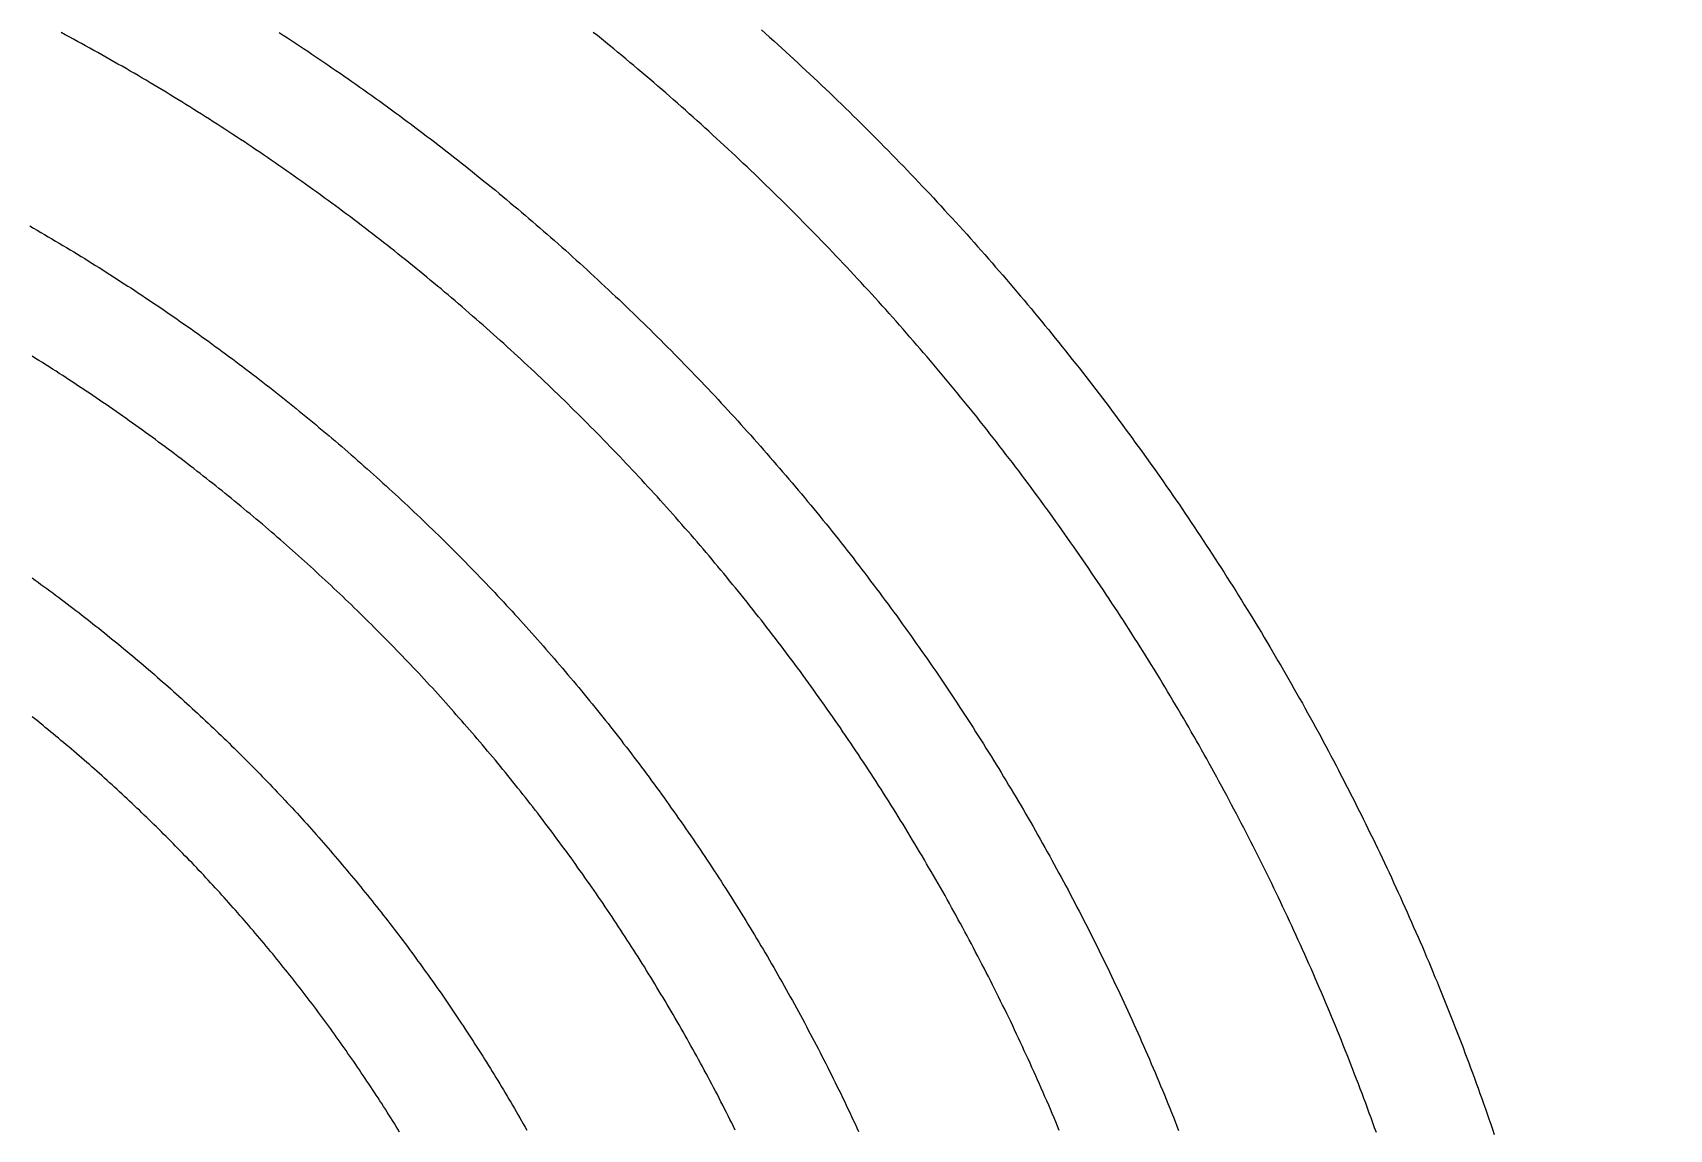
# Model space of a CAD drawing. Header units: inches. Extents: x -43479 to 56521, y -44741 to 59530.
# Drawn here: x -8666 to -6892, y 40124 to 41313 of the extents above; entities that cross this region are included whole.
import ezdxf

# ---------------------------------------------------------------- set-up
doc = ezdxf.new("R2010")
doc.units = ezdxf.units.IN
doc.header["$MEASUREMENT"] = 0

# ---------------------------------------------------------------- blocks, each defined once
blk = doc.blocks.new('kanishk_spiralEditV1')
for points in [[(900.2, -716.1), (895.8, -712.2), (891.4, -708.2), (886.9, -704.3), (882.5, -700.3), (878.2, -696.3), (873.8, -692.3), (869.4, -688.3), (865, -684.3), (860.7, -680.2), (856.3, -676.2), (852, -672.2), (847.6, -668.1), (843.3, -664), (839, -660), (834.7, -655.9), (830.4, -651.8), (826.1, -647.7), (821.8, -643.6), (817.6, -639.5), (813.3, -635.4), (809, -631.2), (804.8, -627.1), (800.6, -622.9), (796.3, -618.8), (792.1, -614.6), (787.9, -610.4), (783.7, -606.2), (779.5, -602), (775.3, -597.8), (771.1, -593.6), (767, -589.4), (762.8, -585.2), (758.7, -580.9), (754.5, -576.7), (750.4, -572.4), (746.3, -568.2), (742.2, -563.9), (738.1, -559.6), (734, -555.3), (729.9, -551), (725.8, -546.7), (721.8, -542.4), (717.7, -538.1), (713.7, -533.8), (709.6, -529.4), (705.6, -525.1), (701.6, -520.7), (697.6, -516.4), (693.6, -512), (689.6, -507.6), (685.6, -503.2), (681.6, -498.8), (677.6, -494.4), (673.7, -490), (669.7, -485.6), (665.8, -481.2), (661.9, -476.8), (658, -472.3), (654.1, -467.9), (650.2, -463.4), (646.3, -458.9), (642.4, -454.5), (638.5, -450), (634.7, -445.5), (630.8, -441), (627, -436.5), (623.2, -432), (619.3, -427.4), (615.5, -422.9), (611.7, -418.4), (607.9, -413.8), (604.1, -409.3), (600.4, -404.7), (596.6, -400.1), (592.9, -395.5), (589.1, -391), (585.4, -386.4), (581.7, -381.8), (577.9, -377.2), (574.2, -372.5), (570.5, -367.9), (566.9, -363.3), (563.2, -358.7), (559.5, -354), (555.9, -349.4), (552.2, -344.7), (548.6, -340), (545, -335.3), (541.3, -330.7), (537.7, -326), (534.1, -321.3), (530.6, -316.6), (527, -311.9), (523.4, -307.1), (519.9, -302.4), (516.3, -297.7), (512.8, -292.9), (509.3, -288.2), (505.7, -283.4), (502.2, -278.7), (498.7, -273.9), (495.3, -269.1), (491.8, -264.3), (488.3, -259.5), (484.9, -254.7), (481.4, -249.9), (478, -245.1), (474.6, -240.3), (471.1, -235.5), (467.7, -230.6), (464.4, -225.8), (461, -221), (457.6, -216.1), (454.2, -211.2), (450.9, -206.4), (447.5, -201.5), (444.2, -196.6), (440.9, -191.7), (437.6, -186.8), (434.3, -181.9), (431, -177), (427.7, -172.1), (424.4, -167.2), (421.2, -162.3), (417.9, -157.3), (414.7, -152.4), (411.5, -147.4), (408.3, -142.5), (405.1, -137.5), (401.9, -132.5), (398.7, -127.6), (395.5, -122.6), (392.3, -117.6), (389.2, -112.6), (386, -107.6), (382.9, -102.6), (379.8, -97.6), (376.7, -92.6), (373.6, -87.5), (370.5, -82.5), (367.4, -77.5), (364.3, -72.4), (361.3, -67.4), (358.2, -62.3), (355.2, -57.2), (352.2, -52.2), (349.2, -47.1), (346.2, -42), (343.2, -36.9), (340.2, -31.8), (337.2, -26.7), (334.3, -21.6), (331.3, -16.5), (328.4, -11.4), (325.4, -6.3), (322.5, -1.1), (319.6, 4), (316.7, 9.1), (313.8, 14.3), (311, 19.4), (308.1, 24.6), (305.2, 29.8), (302.4, 34.9), (299.6, 40.1), (296.8, 45.3), (293.9, 50.5), (291.1, 55.7), (288.4, 60.9), (285.6, 66.1), (282.8, 71.3), (280.1, 76.5), (277.3, 81.7), (274.6, 86.9), (271.9, 92.2), (269.2, 97.4), (266.5, 102.7), (263.8, 107.9), (261.1, 113.2), (258.4, 118.4), (255.8, 123.7), (253.2, 129), (250.5, 134.2), (247.9, 139.5), (245.3, 144.8), (242.7, 150.1), (240.1, 155.4), (237.5, 160.7), (235, 166), (232.4, 171.3), (229.9, 176.6), (227.3, 182), (224.8, 187.3), (222.3, 192.6), (219.8, 198), (217.3, 203.3), (214.9, 208.6), (212.4, 214), (210, 219.4), (207.5, 224.7), (205.1, 230.1), (202.7, 235.5), (200.3, 240.8), (197.9, 246.2), (195.5, 251.6), (193.1, 257), (190.7, 262.4), (188.4, 267.8), (186.1, 273.2), (183.7, 278.6), (181.4, 284), (179.1, 289.5), (176.8, 294.9), (174.5, 300.3), (172.3, 305.7), (170, 311.2), (167.8, 316.6), (165.5, 322.1), (163.3, 327.5), (161.1, 333), (158.9, 338.4), (156.7, 343.9), (154.5, 349.4), (152.4, 354.8), (150.2, 360.3), (148.1, 365.8), (146, 371.3), (143.8, 376.8), (141.7, 382.3), (139.6, 387.8), (137.5, 393.3), (135.5, 398.8), (133.4, 404.3), (131.4, 409.8), (129.3, 415.3), (127.3, 420.9), (125.3, 426.4), (123.3, 431.9), (121.3, 437.5), (119.3, 443), (117.3, 448.5), (115.4, 454.1), (113.4, 459.6), (111.5, 465.2), (109.6, 470.8), (107.7, 476.3), (105.8, 481.9)], [(1423, -713.1), (1418.6, -710.3), (1414.1, -707.4), (1409.7, -704.5), (1405.3, -701.6), (1400.9, -698.7), (1396.5, -695.8), (1392.1, -692.9), (1387.7, -689.9), (1383.3, -687), (1378.9, -684), (1374.5, -681.1), (1370.2, -678.1), (1365.8, -675.1), (1361.5, -672.1), (1357.1, -669.1), (1352.8, -666.1), (1348.4, -663.1), (1344.1, -660.1), (1339.8, -657.1), (1335.5, -654), (1331.2, -651), (1326.9, -647.9), (1322.6, -644.9), (1318.3, -641.8), (1314, -638.7), (1309.7, -635.6), (1305.5, -632.5), (1301.2, -629.4), (1296.9, -626.3), (1292.7, -623.1), (1288.5, -620), (1284.2, -616.9), (1280, -613.7), (1275.8, -610.5), (1271.6, -607.4), (1267.4, -604.2), (1263.2, -601), (1259, -597.8), (1254.8, -594.6), (1250.6, -591.4), (1246.4, -588.1), (1242.3, -584.9), (1238.1, -581.7), (1233.9, -578.4), (1229.8, -575.2), (1225.7, -571.9), (1221.5, -568.6), (1217.4, -565.3), (1213.3, -562), (1209.2, -558.7), (1205.1, -555.4), (1201, -552.1), (1196.9, -548.8), (1192.8, -545.4), (1188.7, -542.1), (1184.7, -538.7), (1180.6, -535.4), (1176.6, -532), (1172.5, -528.6), (1168.5, -525.2), (1164.4, -521.9), (1160.4, -518.5), (1156.4, -515), (1152.4, -511.6), (1148.4, -508.2), (1144.4, -504.8), (1140.4, -501.3), (1136.4, -497.9), (1132.5, -494.4), (1128.5, -490.9), (1124.5, -487.5), (1120.6, -484), (1116.7, -480.5), (1112.7, -477), (1108.8, -473.5), (1104.9, -470), (1101, -466.4), (1097.1, -462.9), (1093.2, -459.4), (1089.3, -455.8), (1085.4, -452.3), (1081.5, -448.7), (1077.6, -445.1), (1073.8, -441.5), (1069.9, -437.9), (1066.1, -434.3), (1062.3, -430.7), (1058.4, -427.1), (1054.6, -423.5), (1050.8, -419.9), (1047, -416.2), (1043.2, -412.6), (1039.4, -409), (1035.6, -405.3), (1031.9, -401.6), (1028.1, -398), (1024.3, -394.3), (1020.6, -390.6), (1016.8, -386.9), (1013.1, -383.2), (1009.4, -379.5), (1005.7, -375.7), (1001.9, -372), (998.2, -368.3), (994.6, -364.5), (990.9, -360.8), (987.2, -357), (983.5, -353.3), (979.9, -349.5), (976.2, -345.7), (972.6, -341.9), (968.9, -338.1), (965.3, -334.3), (961.7, -330.5), (958.1, -326.7), (954.5, -322.9), (950.9, -319), (947.3, -315.2), (943.7, -311.3), (940.1, -307.5), (936.5, -303.6), (933, -299.7), (929.4, -295.9), (925.9, -292), (922.4, -288.1), (918.9, -284.2), (915.3, -280.3), (911.8, -276.4), (908.3, -272.5), (904.8, -268.5), (901.4, -264.6), (897.9, -260.6), (894.4, -256.7), (891, -252.7), (887.5, -248.8), (884.1, -244.8), (880.7, -240.8), (877.2, -236.8), (873.8, -232.9), (870.4, -228.9), (867, -224.9), (863.6, -220.8), (860.3, -216.8), (856.9, -212.8), (853.5, -208.8), (850.2, -204.7), (846.8, -200.7), (843.5, -196.6), (840.2, -192.6), (836.8, -188.5), (833.5, -184.4), (830.2, -180.3), (826.9, -176.3), (823.6, -172.2), (820.4, -168.1), (817.1, -163.9), (813.8, -159.8), (810.6, -155.7), (807.4, -151.6), (804.1, -147.5), (800.9, -143.3), (797.7, -139.2), (794.5, -135), (791.3, -130.9), (788.1, -126.7), (784.9, -122.5), (781.8, -118.3), (778.6, -114.1), (775.4, -110), (772.3, -105.8), (769.2, -101.5), (766, -97.3), (762.9, -93.1), (759.8, -88.9), (756.7, -84.7), (753.6, -80.4), (750.5, -76.2), (747.5, -71.9), (744.4, -67.7), (741.4, -63.4), (738.3, -59.1), (735.3, -54.9), (732.3, -50.6), (729.2, -46.3), (726.2, -42), (723.2, -37.7), (720.2, -33.4), (717.3, -29.1), (714.3, -24.8), (711.3, -20.5), (708.4, -16.1), (705.4, -11.8), (702.5, -7.5), (699.6, -3.1), (696.7, 1.2), (693.8, 5.6), (690.9, 10), (688, 14.3), (685.1, 18.7), (682.2, 23.1), (679.4, 27.5), (676.5, 31.9), (673.7, 36.3), (670.8, 40.7), (668, 45.1), (665.2, 49.5), (662.4, 53.9), (659.6, 58.4), (656.8, 62.8), (654, 67.2), (651.3, 71.7), (648.5, 76.1), (645.8, 80.6), (643, 85.1), (640.3, 89.5), (637.6, 94), (634.9, 98.5), (632.2, 103), (629.5, 107.5), (626.8, 111.9), (624.1, 116.4), (621.5, 121), (618.8, 125.5), (616.2, 130), (613.5, 134.5), (610.9, 139), (608.3, 143.6), (605.7, 148.1), (603.1, 152.6), (600.5, 157.2), (598, 161.7), (595.4, 166.3), (592.8, 170.9), (590.3, 175.4), (587.7, 180), (585.2, 184.6), (582.7, 189.2), (580.2, 193.8), (577.7, 198.4), (575.2, 203), (572.7, 207.6), (570.3, 212.2), (567.8, 216.8), (565.4, 221.4), (562.9, 226), (560.5, 230.7), (558.1, 235.3), (555.7, 239.9), (553.3, 244.6), (550.9, 249.2), (548.5, 253.9), (546.1, 258.5), (543.8, 263.2), (541.4, 267.9), (539.1, 272.5), (536.7, 277.2), (534.4, 281.9), (532.1, 286.6), (529.8, 291.3), (527.5, 296), (525.2, 300.7), (523, 305.4), (520.7, 310.1), (518.4, 314.8), (516.2, 319.5), (514, 324.2), (511.7, 329), (509.5, 333.7), (507.3, 338.4), (505.1, 343.2), (503, 347.9), (500.8, 352.7), (498.6, 357.4), (496.5, 362.2), (494.3, 366.9), (492.2, 371.7), (490.1, 376.5), (488, 381.3), (485.9, 386), (483.8, 390.8), (481.7, 395.6), (479.6, 400.4), (477.6, 405.2), (475.5, 410), (473.5, 414.8), (471.5, 419.6), (469.4, 424.4), (467.4, 429.2), (465.4, 434.1), (463.4, 438.9), (461.5, 443.7), (459.5, 448.5), (457.5, 453.4), (455.6, 458.2), (453.6, 463.1), (451.7, 467.9), (449.8, 472.8), (447.9, 477.6)], [(1693.4, -503.4), (1689.4, -501.1), (1685.4, -498.8), (1681.4, -496.5), (1677.4, -494.2), (1673.5, -491.8), (1669.5, -489.5), (1665.5, -487.1), (1661.5, -484.8), (1657.6, -482.4), (1653.6, -480), (1649.7, -477.6), (1645.7, -475.2), (1641.8, -472.8), (1637.8, -470.4), (1633.9, -468), (1630, -465.6), (1626.1, -463.1), (1622.2, -460.7), (1618.3, -458.2), (1614.3, -455.8), (1610.5, -453.3), (1606.6, -450.8), (1602.7, -448.3), (1598.8, -445.8), (1594.9, -443.3), (1591, -440.8), (1587.2, -438.3), (1583.3, -435.8), (1579.5, -433.3), (1575.6, -430.7), (1571.8, -428.2), (1567.9, -425.6), (1564.1, -423), (1560.3, -420.5), (1556.4, -417.9), (1552.6, -415.3), (1548.8, -412.7), (1545, -410.1), (1541.2, -407.5), (1537.4, -404.9), (1533.6, -402.2), (1529.9, -399.6), (1526.1, -397), (1522.3, -394.3), (1518.5, -391.7), (1514.8, -389), (1511, -386.3), (1507.3, -383.6), (1503.5, -381), (1499.8, -378.3), (1496.1, -375.5), (1492.4, -372.8), (1488.6, -370.1), (1484.9, -367.4), (1481.2, -364.7), (1477.5, -361.9), (1473.8, -359.2), (1470.1, -356.4), (1466.5, -353.6), (1462.8, -350.9), (1459.1, -348.1), (1455.4, -345.3), (1451.8, -342.5), (1448.1, -339.7), (1444.5, -336.9), (1440.8, -334.1), (1437.2, -331.2), (1433.6, -328.4), (1430, -325.6), (1426.3, -322.7), (1422.7, -319.9), (1419.1, -317), (1415.5, -314.1), (1411.9, -311.2), (1408.4, -308.4), (1404.8, -305.5), (1401.2, -302.6), (1397.6, -299.7), (1394.1, -296.7), (1390.5, -293.8), (1387, -290.9), (1383.4, -288), (1379.9, -285), (1376.4, -282.1), (1372.8, -279.1), (1369.3, -276.1), (1365.8, -273.2), (1362.3, -270.2), (1358.8, -267.2), (1355.3, -264.2), (1351.9, -261.2), (1348.4, -258.2), (1344.9, -255.2), (1341.4, -252.2), (1338, -249.1), (1334.5, -246.1), (1331.1, -243), (1327.6, -240), (1324.2, -236.9), (1320.8, -233.9), (1317.4, -230.8), (1314, -227.7), (1310.6, -224.6), (1307.2, -221.5), (1303.8, -218.4), (1300.4, -215.3), (1297, -212.2), (1293.6, -209.1), (1290.3, -206), (1286.9, -202.8), (1283.6, -199.7), (1280.2, -196.5), (1276.9, -193.4), (1273.5, -190.2), (1270.2, -187.1), (1266.9, -183.9), (1263.6, -180.7), (1260.3, -177.5), (1257, -174.3), (1253.7, -171.1), (1250.4, -167.9), (1247.1, -164.7), (1243.9, -161.5), (1240.6, -158.2), (1237.4, -155), (1234.1, -151.8), (1230.9, -148.5), (1227.6, -145.2), (1224.4, -142), (1221.2, -138.7), (1218, -135.4), (1214.8, -132.2), (1211.6, -128.9), (1208.4, -125.6), (1205.2, -122.3), (1202, -119), (1198.8, -115.6), (1195.7, -112.3), (1192.5, -109), (1189.4, -105.7), (1186.2, -102.3), (1183.1, -99), (1180, -95.6), (1176.8, -92.3), (1173.7, -88.9), (1170.6, -85.5), (1167.5, -82.1), (1164.4, -78.7), (1161.3, -75.4), (1158.3, -72), (1155.2, -68.5), (1152.1, -65.1), (1149.1, -61.7), (1146, -58.3), (1143, -54.9), (1139.9, -51.4), (1136.9, -48), (1133.9, -44.5), (1130.9, -41.1), (1127.9, -37.6), (1124.9, -34.2), (1121.9, -30.7), (1118.9, -27.2), (1115.9, -23.7), (1113, -20.2), (1110, -16.7), (1107.1, -13.2), (1104.1, -9.7), (1101.2, -6.2), (1098.2, -2.7), (1095.3, 0.8), (1092.4, 4.4), (1089.5, 7.9), (1086.6, 11.5), (1083.7, 15), (1080.8, 18.6), (1077.9, 22.1), (1075.1, 25.7), (1072.2, 29.3), (1069.4, 32.8), (1066.5, 36.4), (1063.7, 40), (1060.8, 43.6), (1058, 47.2), (1055.2, 50.8), (1052.4, 54.4), (1049.6, 58.1), (1046.8, 61.7), (1044, 65.3), (1041.2, 69), (1038.5, 72.6), (1035.7, 76.3), (1032.9, 79.9), (1030.2, 83.6), (1027.5, 87.2), (1024.7, 90.9), (1022, 94.6), (1019.3, 98.3), (1016.6, 101.9), (1013.9, 105.6), (1011.2, 109.3), (1008.5, 113), (1005.8, 116.8), (1003.2, 120.5), (1000.5, 124.2), (997.9, 127.9), (995.2, 131.6), (992.6, 135.4), (990, 139.1), (987.3, 142.9), (984.7, 146.6), (982.1, 150.4), (979.5, 154.1), (976.9, 157.9), (974.4, 161.7), (971.8, 165.5), (969.2, 169.2), (966.7, 173), (964.1, 176.8), (961.6, 180.6), (959, 184.4), (956.5, 188.2), (954, 192), (951.5, 195.9), (949, 199.7), (946.5, 203.5), (944, 207.4), (941.6, 211.2), (939.1, 215), (936.6, 218.9), (934.2, 222.7), (931.7, 226.6), (929.3, 230.5), (926.9, 234.3), (924.5, 238.2), (922.1, 242.1), (919.7, 246), (917.3, 249.9), (914.9, 253.8), (912.5, 257.7), (910.1, 261.6), (907.8, 265.5), (905.4, 269.4), (903.1, 273.3), (900.7, 277.2), (898.4, 281.1), (896.1, 285.1), (893.8, 289), (891.5, 292.9), (889.2, 296.9), (886.9, 300.8), (884.6, 304.8), (882.4, 308.8), (880.1, 312.7), (877.9, 316.7), (875.6, 320.7), (873.4, 324.6), (871.2, 328.6), (868.9, 332.6), (866.7, 336.6), (864.5, 340.6), (862.3, 344.6), (860.2, 348.6), (858, 352.6), (855.8, 356.6), (853.7, 360.6), (851.5, 364.7), (849.4, 368.7), (847.2, 372.7), (845.1, 376.7), (843, 380.8), (840.9, 384.8), (838.8, 388.9), (836.7, 392.9), (834.6, 397), (832.6, 401), (830.5, 405.1), (828.4, 409.2), (826.4, 413.2), (824.4, 417.3), (822.3, 421.4), (820.3, 425.5), (818.3, 429.6), (816.3, 433.6), (814.3, 437.7), (812.3, 441.8), (810.3, 445.9), (808.4, 450.1), (806.4, 454.2), (804.5, 458.3), (802.5, 462.4), (800.6, 466.5), (798.7, 470.6), (796.8, 474.8), (794.8, 478.9)], [(1690.9, -121.7), (1687.7, -119.4), (1684.5, -117), (1681.3, -114.7), (1678.2, -112.4), (1675, -110.1), (1671.8, -107.7), (1668.6, -105.4), (1665.5, -103), (1662.3, -100.7), (1659.2, -98.3), (1656, -96), (1652.9, -93.6), (1649.8, -91.2), (1646.7, -88.8), (1643.5, -86.4), (1640.4, -84), (1637.3, -81.6), (1634.2, -79.2), (1631.1, -76.8), (1628, -74.3), (1624.9, -71.9), (1621.8, -69.5), (1618.7, -67), (1615.7, -64.6), (1612.6, -62.1), (1609.5, -59.6), (1606.5, -57.2), (1603.4, -54.7), (1600.4, -52.2), (1597.3, -49.7), (1594.3, -47.2), (1591.3, -44.7), (1588.2, -42.2), (1585.2, -39.7), (1582.2, -37.2), (1579.2, -34.7), (1576.2, -32.1), (1573.2, -29.6), (1570.2, -27), (1567.2, -24.5), (1564.2, -21.9), (1561.2, -19.4), (1558.3, -16.8), (1555.3, -14.2), (1552.3, -11.6), (1549.4, -9), (1546.4, -6.5), (1543.5, -3.9), (1540.6, -1.2), (1537.6, 1.4), (1534.7, 4), (1531.8, 6.6), (1528.9, 9.2), (1526, 11.9), (1523.1, 14.5), (1520.2, 17.2), (1517.3, 19.8), (1514.4, 22.5), (1511.5, 25.1), (1508.6, 27.8), (1505.8, 30.5), (1502.9, 33.2), (1500, 35.9), (1497.2, 38.6), (1494.3, 41.3), (1491.5, 44), (1488.7, 46.7), (1485.8, 49.4), (1483, 52.1), (1480.2, 54.8), (1477.4, 57.6), (1474.6, 60.3), (1471.8, 63.1), (1469, 65.8), (1466.2, 68.6), (1463.4, 71.3), (1460.6, 74.1), (1457.9, 76.9), (1455.1, 79.7), (1452.3, 82.5), (1449.6, 85.3), (1446.8, 88.1), (1444.1, 90.9), (1441.4, 93.7), (1438.6, 96.5), (1435.9, 99.3), (1433.2, 102.1), (1430.5, 105), (1427.8, 107.8), (1425.1, 110.6), (1422.4, 113.5), (1419.7, 116.3), (1417, 119.2), (1414.4, 122.1), (1411.7, 124.9), (1409, 127.8), (1406.4, 130.7), (1403.7, 133.6), (1401.1, 136.5), (1398.5, 139.4), (1395.8, 142.3), (1393.2, 145.2), (1390.6, 148.1), (1388, 151), (1385.4, 153.9), (1382.8, 156.8), (1380.2, 159.8), (1377.6, 162.7), (1375, 165.7), (1372.5, 168.6), (1369.9, 171.6), (1367.3, 174.5), (1364.8, 177.5), (1362.2, 180.5), (1359.7, 183.4), (1357.2, 186.4), (1354.6, 189.4), (1352.1, 192.4), (1349.6, 195.4), (1347.1, 198.4), (1344.6, 201.4), (1342.1, 204.4), (1339.6, 207.4), (1337.1, 210.4), (1334.6, 213.5), (1332.2, 216.5), (1329.7, 219.5), (1327.2, 222.6), (1324.8, 225.6), (1322.4, 228.7), (1319.9, 231.7), (1317.5, 234.8), (1315.1, 237.9), (1312.6, 240.9), (1310.2, 244), (1307.8, 247.1), (1305.4, 250.2), (1303, 253.3), (1300.7, 256.3), (1298.3, 259.4), (1295.9, 262.6), (1293.5, 265.7), (1291.2, 268.8), (1288.8, 271.9), (1286.5, 275), (1284.1, 278.1), (1281.8, 281.3), (1279.5, 284.4), (1277.2, 287.6), (1274.9, 290.7), (1272.6, 293.9), (1270.3, 297), (1268, 300.2), (1265.7, 303.3), (1263.4, 306.5), (1261.1, 309.7), (1258.9, 312.9), (1256.6, 316.1), (1254.4, 319.2), (1252.1, 322.4), (1249.9, 325.6), (1247.6, 328.8), (1245.4, 332), (1243.2, 335.2), (1241, 338.5), (1238.8, 341.7), (1236.6, 344.9), (1234.4, 348.1), (1232.2, 351.4), (1230.1, 354.6), (1227.9, 357.9), (1225.7, 361.1), (1223.6, 364.3), (1221.4, 367.6), (1219.3, 370.9), (1217.2, 374.1), (1215, 377.4), (1212.9, 380.7), (1210.8, 383.9), (1208.7, 387.2), (1206.6, 390.5), (1204.5, 393.8), (1202.4, 397.1), (1200.3, 400.4), (1198.3, 403.7), (1196.2, 407), (1194.1, 410.3), (1192.1, 413.6), (1190.1, 416.9), (1188, 420.3), (1186, 423.6), (1184, 426.9), (1182, 430.2), (1180, 433.6), (1178, 436.9), (1176, 440.3), (1174, 443.6), (1172, 447), (1170, 450.3), (1168.1, 453.7), (1166.1, 457.1), (1164.2, 460.4), (1162.2, 463.8), (1160.3, 467.2), (1158.4, 470.6), (1156.4, 474), (1154.5, 477.3)], [(1292.5, 479.4), (1294.4, 476.3), (1296.3, 473.2), (1298.2, 470.1), (1300.1, 467), (1302.1, 463.9), (1304, 460.8), (1306, 457.7), (1307.9, 454.7), (1309.9, 451.6), (1311.9, 448.5), (1313.9, 445.5), (1315.8, 442.4), (1317.8, 439.3), (1319.8, 436.3), (1321.8, 433.2), (1323.8, 430.2), (1325.8, 427.2), (1327.9, 424.1), (1329.9, 421.1), (1331.9, 418.1), (1334, 415), (1336, 412), (1338.1, 409), (1340.1, 406), (1342.2, 403), (1344.3, 400), (1346.4, 397), (1348.5, 394), (1350.5, 391), (1352.6, 388), (1354.8, 385), (1356.9, 382), (1359, 379.1), (1361.1, 376.1), (1363.2, 373.1), (1365.4, 370.2), (1367.5, 367.2), (1369.7, 364.3), (1371.8, 361.3), (1374, 358.4), (1376.2, 355.4), (1378.3, 352.5), (1380.5, 349.6), (1382.7, 346.6), (1384.9, 343.7), (1387.1, 340.8), (1389.3, 337.9), (1391.5, 335), (1393.7, 332.1), (1396, 329.2), (1398.2, 326.3), (1400.4, 323.4), (1402.7, 320.5), (1404.9, 317.6), (1407.2, 314.7), (1409.5, 311.9), (1411.7, 309), (1414, 306.1), (1416.3, 303.3), (1418.6, 300.4), (1420.9, 297.6), (1423.2, 294.7), (1425.5, 291.9), (1427.8, 289), (1430.1, 286.2), (1432.4, 283.4), (1434.8, 280.6), (1437.1, 277.7), (1439.4, 274.9), (1441.8, 272.1), (1444.1, 269.3), (1446.5, 266.5), (1448.9, 263.7), (1451.2, 260.9), (1453.6, 258.2), (1456, 255.4), (1458.4, 252.6), (1460.8, 249.8), (1463.2, 247.1), (1465.6, 244.3), (1468, 241.6), (1470.4, 238.8), (1472.9, 236.1), (1475.3, 233.3), (1477.7, 230.6), (1480.2, 227.9), (1482.6, 225.1), (1485.1, 222.4), (1487.5, 219.7), (1490, 217), (1492.5, 214.3), (1495, 211.6), (1497.4, 208.9), (1499.9, 206.2), (1502.4, 203.5), (1504.9, 200.8), (1507.4, 198.2), (1510, 195.5), (1512.5, 192.8), (1515, 190.2), (1517.5, 187.5), (1520.1, 184.9), (1522.6, 182.2), (1525.2, 179.6), (1527.7, 176.9), (1530.3, 174.3), (1532.8, 171.7), (1535.4, 169.1), (1538, 166.5), (1540.6, 163.9), (1543.1, 161.2), (1545.7, 158.7), (1548.3, 156.1), (1550.9, 153.5), (1553.6, 150.9), (1556.2, 148.3), (1558.8, 145.7), (1561.4, 143.2), (1564, 140.6), (1566.7, 138.1), (1569.3, 135.5), (1572, 133), (1574.6, 130.4), (1577.3, 127.9), (1580, 125.4), (1582.6, 122.9), (1585.3, 120.3), (1588, 117.8), (1590.7, 115.3), (1593.4, 112.8), (1596.1, 110.3), (1598.8, 107.8), (1601.5, 105.4), (1604.2, 102.9), (1606.9, 100.4), (1609.6, 97.9), (1612.4, 95.5), (1615.1, 93), (1617.8, 90.6), (1620.6, 88.1), (1623.3, 85.7), (1626.1, 83.3), (1628.8, 80.8), (1631.6, 78.4), (1634.4, 76), (1637.2, 73.6), (1639.9, 71.2), (1642.7, 68.8), (1645.5, 66.4), (1648.3, 64), (1651.1, 61.6), (1653.9, 59.2), (1656.7, 56.9), (1659.6, 54.5), (1662.4, 52.1), (1665.2, 49.8), (1668, 47.4), (1670.9, 45.1), (1673.7, 42.8), (1676.6, 40.4), (1679.4, 38.1), (1682.3, 35.8), (1685.1, 33.5), (1688, 31.2), (1690.9, 28.9)], [(928.6, 477.2), (930.5, 473.3), (932.4, 469.5), (934.3, 465.6), (936.3, 461.8), (938.2, 458), (940.2, 454.1), (942.1, 450.3), (944.1, 446.5), (946.1, 442.6), (948, 438.8), (950, 435), (952, 431.2), (954, 427.4), (956.1, 423.6), (958.1, 419.8), (960.1, 416), (962.2, 412.2), (964.2, 408.4), (966.3, 404.6), (968.3, 400.8), (970.4, 397), (972.5, 393.3), (974.6, 389.5), (976.7, 385.7), (978.8, 382), (980.9, 378.2), (983, 374.5), (985.1, 370.7), (987.3, 367), (989.4, 363.2), (991.6, 359.5), (993.7, 355.8), (995.9, 352), (998.1, 348.3), (1000.3, 344.6), (1002.5, 340.9), (1004.7, 337.2), (1006.9, 333.5), (1009.1, 329.8), (1011.3, 326.1), (1013.5, 322.4), (1015.8, 318.7), (1018, 315), (1020.3, 311.3), (1022.6, 307.7), (1024.8, 304), (1027.1, 300.3), (1029.4, 296.7), (1031.7, 293), (1034, 289.4), (1036.3, 285.7), (1038.6, 282.1), (1040.9, 278.4), (1043.3, 274.8), (1045.6, 271.2), (1048, 267.6), (1050.3, 263.9), (1052.7, 260.3), (1055.1, 256.7), (1057.4, 253.1), (1059.8, 249.5), (1062.2, 245.9), (1064.6, 242.3), (1067, 238.8), (1069.5, 235.2), (1071.9, 231.6), (1074.3, 228), (1076.8, 224.5), (1079.2, 220.9), (1081.7, 217.4), (1084.1, 213.8), (1086.6, 210.3), (1089.1, 206.7), (1091.6, 203.2), (1094, 199.7), (1096.6, 196.1), (1099.1, 192.6), (1101.6, 189.1), (1104.1, 185.6), (1106.6, 182.1), (1109.2, 178.6), (1111.7, 175.1), (1114.3, 171.6), (1116.8, 168.1), (1119.4, 164.7), (1122, 161.2), (1124.6, 157.7), (1127.1, 154.2), (1129.7, 150.8), (1132.4, 147.3), (1135, 143.9), (1137.6, 140.5), (1140.2, 137), (1142.8, 133.6), (1145.5, 130.2), (1148.1, 126.7), (1150.8, 123.3), (1153.5, 119.9), (1156.1, 116.5), (1158.8, 113.1), (1161.5, 109.7), (1164.2, 106.3), (1166.9, 103), (1169.6, 99.6), (1172.3, 96.2), (1175, 92.8), (1177.8, 89.5), (1180.5, 86.1), (1183.2, 82.8), (1186, 79.4), (1188.7, 76.1), (1191.5, 72.8), (1194.3, 69.4), (1197.1, 66.1), (1199.8, 62.8), (1202.6, 59.5), (1205.4, 56.2), (1208.3, 52.9), (1211.1, 49.6), (1213.9, 46.3), (1216.7, 43), (1219.6, 39.8), (1222.4, 36.5), (1225.2, 33.2), (1228.1, 30), (1231, 26.7), (1233.8, 23.5), (1236.7, 20.2), (1239.6, 17), (1242.5, 13.8), (1245.4, 10.6), (1248.3, 7.3), (1251.2, 4.1), (1254.1, 0.9), (1257, -2.3), (1260, -5.5), (1262.9, -8.7), (1265.9, -11.8), (1268.8, -15), (1271.8, -18.2), (1274.7, -21.3), (1277.7, -24.5), (1280.7, -27.6), (1283.7, -30.8), (1286.7, -33.9), (1289.7, -37.1), (1292.7, -40.2), (1295.7, -43.3), (1298.7, -46.4), (1301.7, -49.5), (1304.8, -52.6), (1307.8, -55.7), (1310.9, -58.8), (1313.9, -61.9), (1317, -65), (1320, -68), (1323.1, -71.1), (1326.2, -74.2), (1329.3, -77.2), (1332.4, -80.3), (1335.5, -83.3), (1338.6, -86.3), (1341.7, -89.3), (1344.8, -92.4), (1347.9, -95.4), (1351.1, -98.4), (1354.2, -101.4), (1357.4, -104.4), (1360.5, -107.4), (1363.7, -110.3), (1366.8, -113.3), (1370, -116.3), (1373.2, -119.3), (1376.4, -122.2), (1379.6, -125.2), (1382.7, -128.1), (1385.9, -131), (1389.2, -134), (1392.4, -136.9), (1395.6, -139.8), (1398.8, -142.7), (1402.1, -145.6), (1405.3, -148.5), (1408.5, -151.4), (1411.8, -154.3), (1415.1, -157.1), (1418.3, -160), (1421.6, -162.9), (1424.9, -165.7), (1428.1, -168.6), (1431.4, -171.4), (1434.7, -174.3), (1438, -177.1), (1441.3, -179.9), (1444.7, -182.7), (1448, -185.5), (1451.3, -188.3), (1454.6, -191.1), (1458, -193.9), (1461.3, -196.7), (1464.7, -199.5), (1468, -202.2), (1471.4, -205), (1474.8, -207.8), (1478.1, -210.5), (1481.5, -213.2), (1484.9, -216), (1488.3, -218.7), (1491.7, -221.4), (1495.1, -224.1), (1498.5, -226.8), (1501.9, -229.5), (1505.3, -232.2), (1508.8, -234.9), (1512.2, -237.6), (1515.6, -240.2), (1519.1, -242.9), (1522.5, -245.6), (1526, -248.2), (1529.4, -250.9), (1532.9, -253.5), (1536.4, -256.1), (1539.9, -258.7), (1543.3, -261.3), (1546.8, -264), (1550.3, -266.5), (1553.8, -269.1), (1557.3, -271.7), (1560.8, -274.3), (1564.4, -276.9), (1567.9, -279.4), (1571.4, -282), (1574.9, -284.5), (1578.5, -287.1), (1582, -289.6), (1585.6, -292.1), (1589.1, -294.6), (1592.7, -297.2), (1596.3, -299.7), (1599.8, -302.2), (1603.4, -304.6), (1607, -307.1), (1610.6, -309.6), (1614.2, -312.1), (1617.8, -314.5), (1621.4, -317), (1625, -319.4), (1628.6, -321.9), (1632.2, -324.3), (1635.9, -326.7), (1639.5, -329.1), (1643.1, -331.5), (1646.8, -333.9), (1650.4, -336.3), (1654.1, -338.7), (1657.7, -341.1), (1661.4, -343.5), (1665, -345.8), (1668.7, -348.2), (1672.4, -350.5), (1676.1, -352.9), (1679.8, -355.2), (1683.5, -357.5), (1687.2, -359.8), (1690.9, -362.1)], [(577.3, 477.6), (579.2, 473), (581.1, 468.4), (583, 463.8), (584.9, 459.3), (586.9, 454.7), (588.8, 450.1), (590.8, 445.6), (592.8, 441), (594.8, 436.4), (596.8, 431.9), (598.8, 427.3), (600.8, 422.8), (602.8, 418.3), (604.8, 413.7), (606.9, 409.2), (608.9, 404.7), (611, 400.1), (613.1, 395.6), (615.2, 391.1), (617.2, 386.6), (619.3, 382.1), (621.5, 377.6), (623.6, 373.1), (625.7, 368.6), (627.8, 364.1), (630, 359.6), (632.1, 355.2), (634.3, 350.7), (636.5, 346.2), (638.7, 341.7), (640.9, 337.3), (643.1, 332.8), (645.3, 328.4), (647.5, 323.9), (649.7, 319.5), (652, 315), (654.2, 310.6), (656.5, 306.2), (658.8, 301.7), (661.1, 297.3), (663.3, 292.9), (665.6, 288.5), (668, 284.1), (670.3, 279.7), (672.6, 275.3), (674.9, 270.9), (677.3, 266.5), (679.6, 262.1), (682, 257.7), (684.4, 253.3), (686.8, 249), (689.1, 244.6), (691.5, 240.2), (694, 235.9), (696.4, 231.5), (698.8, 227.2), (701.2, 222.8), (703.7, 218.5), (706.1, 214.2), (708.6, 209.8), (711.1, 205.5), (713.6, 201.2), (716.1, 196.9), (718.6, 192.6), (721.1, 188.3), (723.6, 184), (726.1, 179.7), (728.7, 175.4), (731.2, 171.1), (733.8, 166.8), (736.3, 162.6), (738.9, 158.3), (741.5, 154), (744.1, 149.8), (746.7, 145.5), (749.3, 141.3), (751.9, 137), (754.5, 132.8), (757.2, 128.6), (759.8, 124.4), (762.5, 120.1), (765.2, 115.9), (767.8, 111.7), (770.5, 107.5), (773.2, 103.3), (775.9, 99.1), (778.6, 94.9), (781.3, 90.8), (784.1, 86.6), (786.8, 82.4), (789.5, 78.3), (792.3, 74.1), (795.1, 69.9), (797.8, 65.8), (800.6, 61.7), (803.4, 57.5), (806.2, 53.4), (809, 49.3), (811.8, 45.1), (814.6, 41), (817.5, 36.9), (820.3, 32.8), (823.2, 28.7), (826, 24.6), (828.9, 20.6), (831.8, 16.5), (834.7, 12.4), (837.6, 8.3), (840.5, 4.3), (843.4, 0.2), (846.3, -3.8), (849.2, -7.9), (852.1, -11.9), (855.1, -15.9), (858, -20), (861, -24), (864, -28), (867, -32), (870, -36), (872.9, -40), (876, -44), (879, -48), (882, -51.9), (885, -55.9), (888.1, -59.9), (891.1, -63.8), (894.2, -67.8), (897.2, -71.7), (900.3, -75.7), (903.4, -79.6), (906.5, -83.5), (909.6, -87.5), (912.7, -91.4), (915.8, -95.3), (918.9, -99.2), (922, -103.1), (925.2, -107), (928.3, -110.8), (931.5, -114.7), (934.7, -118.6), (937.8, -122.5), (941, -126.3), (944.2, -130.2), (947.4, -134), (950.6, -137.8), (953.8, -141.7), (957, -145.5), (960.3, -149.3), (963.5, -153.1), (966.7, -156.9), (970, -160.7), (973.3, -164.5), (976.5, -168.3), (979.8, -172.1), (983.1, -175.8), (986.4, -179.6), (989.7, -183.4), (993, -187.1), (996.3, -190.9), (999.6, -194.6), (1003, -198.3), (1006.3, -202), (1009.7, -205.8), (1013, -209.5), (1016.4, -213.2), (1019.8, -216.9), (1023.2, -220.6), (1026.5, -224.2), (1029.9, -227.9), (1033.4, -231.6), (1036.8, -235.2), (1040.2, -238.9), (1043.6, -242.5), (1047.1, -246.2), (1050.5, -249.8), (1053.9, -253.4), (1057.4, -257.1), (1060.9, -260.7), (1064.4, -264.3), (1067.8, -267.9), (1071.3, -271.5), (1074.8, -275), (1078.3, -278.6), (1081.8, -282.2), (1085.4, -285.7), (1088.9, -289.3), (1092.4, -292.8), (1096, -296.4), (1099.5, -299.9), (1103.1, -303.4), (1106.7, -307), (1110.2, -310.5), (1113.8, -314), (1117.4, -317.5), (1121, -321), (1124.6, -324.4), (1128.2, -327.9), (1131.8, -331.4), (1135.5, -334.8), (1139.1, -338.3), (1142.7, -341.7), (1146.4, -345.2), (1150, -348.6), (1153.7, -352), (1157.4, -355.4), (1161.1, -358.8), (1164.7, -362.2), (1168.4, -365.6), (1172.1, -369), (1175.8, -372.4), (1179.6, -375.8), (1183.3, -379.1), (1187, -382.5), (1190.7, -385.8), (1194.5, -389.2), (1198.2, -392.5), (1202, -395.8), (1205.8, -399.1), (1209.5, -402.4), (1213.3, -405.7), (1217.1, -409), (1220.9, -412.3), (1224.7, -415.6), (1228.5, -418.8), (1232.3, -422.1), (1236.1, -425.4), (1240, -428.6), (1243.8, -431.8), (1247.6, -435.1), (1251.5, -438.3), (1255.3, -441.5), (1259.2, -444.7), (1263.1, -447.9), (1267, -451.1), (1270.8, -454.3), (1274.7, -457.4), (1278.6, -460.6), (1282.5, -463.8), (1286.4, -466.9), (1290.4, -470), (1294.3, -473.2), (1298.2, -476.3), (1302.1, -479.4), (1306.1, -482.5), (1310, -485.6), (1314, -488.7), (1318, -491.8), (1321.9, -494.9), (1325.9, -497.9), (1329.9, -501), (1333.9, -504.1), (1337.9, -507.1), (1341.9, -510.1), (1345.9, -513.2), (1349.9, -516.2), (1353.9, -519.2), (1358, -522.2), (1362, -525.2), (1366, -528.2), (1370.1, -531.1), (1374.2, -534.1), (1378.2, -537.1), (1382.3, -540), (1386.4, -543), (1390.4, -545.9), (1394.5, -548.8), (1398.6, -551.7), (1402.7, -554.6), (1406.8, -557.5), (1410.9, -560.4), (1415.1, -563.3), (1419.2, -566.2), (1423.3, -569.1), (1427.4, -571.9), (1431.6, -574.8), (1435.7, -577.6), (1439.9, -580.4), (1444.1, -583.3), (1448.2, -586.1), (1452.4, -588.9), (1456.6, -591.7), (1460.8, -594.5), (1465, -597.3), (1469.2, -600), (1473.4, -602.8), (1477.6, -605.5), (1481.8, -608.3), (1486, -611), (1490.2, -613.8), (1494.5, -616.5), (1498.7, -619.2), (1503, -621.9), (1507.2, -624.6), (1511.5, -627.3), (1515.7, -629.9), (1520, -632.6), (1524.3, -635.3), (1528.5, -637.9), (1532.8, -640.6), (1537.1, -643.2), (1541.4, -645.8), (1545.7, -648.4), (1550, -651), (1554.3, -653.6), (1558.7, -656.2), (1563, -658.8), (1567.3, -661.4), (1571.7, -663.9), (1576, -666.5), (1580.4, -669), (1584.7, -671.5), (1589.1, -674.1), (1593.4, -676.6), (1597.8, -679.1), (1602.2, -681.6), (1606.6, -684.1), (1610.9, -686.5), (1615.3, -689), (1619.7, -691.5), (1624.1, -693.9), (1628.5, -696.4), (1632.9, -698.8), (1637.4, -701.2), (1641.8, -703.6), (1646.2, -706), (1650.7, -708.4), (1655.1, -710.8), (1659.5, -713.2)], [(233.5, 480), (235.4, 474.7), (237.3, 469.4), (239.2, 464.1), (241.2, 458.8), (243.1, 453.5), (245.1, 448.2), (247, 443), (249, 437.7), (251, 432.4), (253, 427.2), (255, 421.9), (257.1, 416.6), (259.1, 411.4), (261.1, 406.1), (263.2, 400.9), (265.3, 395.6), (267.3, 390.4), (269.4, 385.2), (271.5, 379.9), (273.6, 374.7), (275.8, 369.5), (277.9, 364.3), (280.1, 359.1), (282.2, 353.9), (284.4, 348.7), (286.6, 343.5), (288.7, 338.3), (290.9, 333.1), (293.2, 327.9), (295.4, 322.7), (297.6, 317.5), (299.9, 312.4), (302.1, 307.2), (304.4, 302), (306.7, 296.9), (308.9, 291.7), (311.2, 286.6), (313.6, 281.4), (315.9, 276.3), (318.2, 271.1), (320.5, 266), (322.9, 260.9), (325.3, 255.8), (327.6, 250.6), (330, 245.5), (332.4, 240.4), (334.8, 235.3), (337.2, 230.2), (339.7, 225.1), (342.1, 220), (344.6, 215), (347, 209.9), (349.5, 204.8), (352, 199.7), (354.5, 194.7), (357, 189.6), (359.5, 184.6), (362, 179.5), (364.6, 174.5), (367.1, 169.4), (369.7, 164.4), (372.2, 159.4), (374.8, 154.3), (377.4, 149.3), (380, 144.3), (382.6, 139.3), (385.2, 134.3), (387.9, 129.3), (390.5, 124.3), (393.2, 119.3), (395.8, 114.4), (398.5, 109.4), (401.2, 104.4), (403.9, 99.5), (406.6, 94.5), (409.3, 89.5), (412, 84.6), (414.8, 79.7), (417.5, 74.7), (420.3, 69.8), (423, 64.9), (425.8, 59.9), (428.6, 55), (431.4, 50.1), (434.2, 45.2), (437, 40.3), (439.9, 35.4), (442.7, 30.5), (445.5, 25.7), (448.4, 20.8), (451.3, 15.9), (454.2, 11.1), (457.1, 6.2), (460, 1.4), (462.9, -3.5), (465.8, -8.3), (468.7, -13.2), (471.7, -18), (474.6, -22.8), (477.6, -27.6), (480.6, -32.4), (483.5, -37.2), (486.5, -42), (489.5, -46.8), (492.6, -51.6), (495.6, -56.4), (498.6, -61.2), (501.7, -65.9), (504.7, -70.7), (507.8, -75.4), (510.9, -80.2), (514, -84.9), (517, -89.7), (520.2, -94.4), (523.3, -99.1), (526.4, -103.8), (529.5, -108.5), (532.7, -113.2), (535.8, -117.9), (539, -122.6), (542.2, -127.3), (545.4, -132), (548.6, -136.7), (551.8, -141.3), (555, -146), (558.2, -150.6), (561.4, -155.3), (564.7, -159.9), (567.9, -164.5), (571.2, -169.2), (574.5, -173.8), (577.8, -178.4), (581.1, -183), (584.4, -187.6), (587.7, -192.2), (591, -196.8), (594.3, -201.3), (597.7, -205.9), (601, -210.5), (604.4, -215), (607.8, -219.6), (611.1, -224.1), (614.5, -228.7), (617.9, -233.2), (621.3, -237.7), (624.8, -242.2), (628.2, -246.7), (631.6, -251.2), (635.1, -255.7), (638.5, -260.2), (642, -264.7), (645.5, -269.2), (649, -273.6), (652.5, -278.1), (656, -282.5), (659.5, -287), (663, -291.4), (666.5, -295.9), (670.1, -300.3), (673.6, -304.7), (677.2, -309.1), (680.8, -313.5), (684.4, -317.9), (687.9, -322.3), (691.5, -326.7), (695.1, -331), (698.8, -335.4), (702.4, -339.8), (706, -344.1), (709.7, -348.4), (713.3, -352.8), (717, -357.1), (720.7, -361.4), (724.4, -365.7), (728, -370), (731.7, -374.3), (735.5, -378.6), (739.2, -382.9), (742.9, -387.2), (746.6, -391.5), (750.4, -395.7), (754.1, -400), (757.9, -404.2), (761.7, -408.4), (765.5, -412.7), (769.3, -416.9), (773.1, -421.1), (776.9, -425.3), (780.7, -429.5), (784.5, -433.7), (788.4, -437.9), (792.2, -442), (796.1, -446.2), (799.9, -450.4), (803.8, -454.5), (807.7, -458.7), (811.6, -462.8), (815.5, -466.9), (819.4, -471), (823.3, -475.1), (827.2, -479.2), (831.1, -483.3), (835.1, -487.4), (839, -491.5), (843, -495.6), (847, -499.6), (850.9, -503.7), (854.9, -507.7), (858.9, -511.8), (862.9, -515.8), (866.9, -519.8), (871, -523.8), (875, -527.8), (879, -531.8), (883.1, -535.8), (887.1, -539.8), (891.2, -543.7), (895.3, -547.7), (899.3, -551.7), (903.4, -555.6), (907.5, -559.5), (911.6, -563.5), (915.7, -567.4), (919.9, -571.3), (924, -575.2), (928.1, -579.1), (932.3, -583), (936.4, -586.9), (940.6, -590.7), (944.8, -594.6), (948.9, -598.4), (953.1, -602.3), (957.3, -606.1), (961.5, -609.9), (965.7, -613.7), (970, -617.6), (974.2, -621.4), (978.4, -625.1), (982.7, -628.9), (986.9, -632.7), (991.2, -636.5), (995.5, -640.2), (999.7, -644), (1004, -647.7), (1008.3, -651.4), (1012.6, -655.1), (1016.9, -658.9), (1021.2, -662.6), (1025.6, -666.3), (1029.9, -669.9), (1034.2, -673.6), (1038.6, -677.3), (1042.9, -680.9), (1047.3, -684.6), (1051.7, -688.2), (1056.1, -691.9), (1060.4, -695.5), (1064.8, -699.1), (1069.2, -702.7), (1073.7, -706.3), (1078.1, -709.9), (1082.5, -713.4)]]:
    blk.add_lwpolyline(points)

msp = doc.modelspace()

# ---------------------------------------------------------------- linework, layer by layer
msp.add_circle((6520.5, 9529.6), 50000)

# ---------------------------------------------------------------- block references
at = {"rotation": 180.0000000048064}
msp.add_blockref('kanishk_spiralEditV1', (-6975.9, 40600), dxfattribs=at)

doc.saveas('drawing.dxf')
